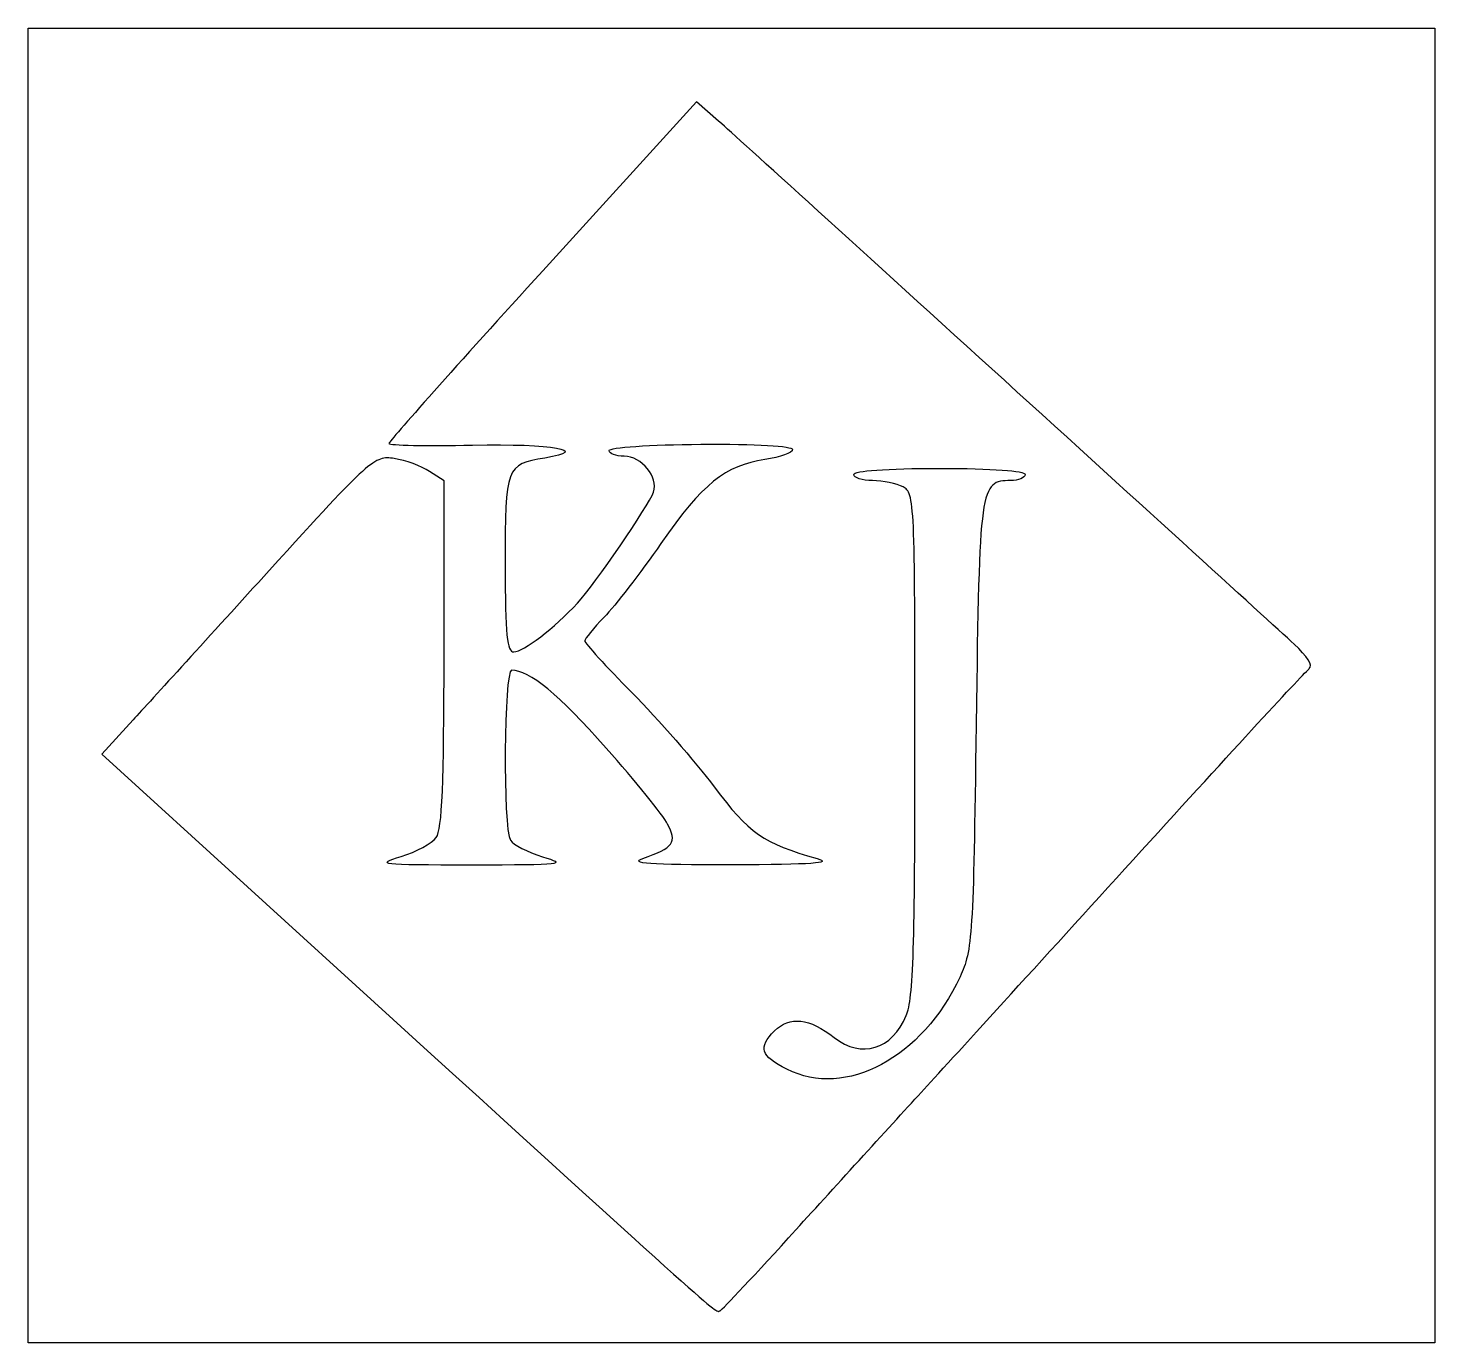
# Model space of a CAD drawing. Extents: x 0 to 170, y -17 to 141.
import ezdxf

# ---------------------------------------------------------------- set-up
doc = ezdxf.new("R2010")
doc.units = 0
doc.layers.add('Layer_1', color=7, linetype='CONTINUOUS')

msp = doc.modelspace()

# ---------------------------------------------------------------- linework, layer by layer
at = {"layer": 'Layer_1', "color": 1}
for points in [[(0.368135, 62.214797), (0.368135, 141.364148), (85.03937, 141.364148), (169.710633, 141.364148), (169.710633, 62.214797), (169.710633, -16.934542), (85.03937, -16.934542), (0.368135, -16.934542)], [(91.709688, 16.014813)], [(92.798929, -3.313517)]]:
    msp.add_lwpolyline(points, close=True, dxfattribs=at)
for points in [[(83.491143, 130.179118), (80.83851, 132.491083), (62.323342, 112.152614)], [(50.434554, 66.019887), (50.434554, 86.845975), (48.671745, 88.001008)], [(13.016863, 58.079622), (9.235474, 53.944481), (44.32028, 22.002253)]]:
    msp.add_lwpolyline(points, dxfattribs=at)
for points in [[(152.76668, 67.193572), (145.780894, 73.631928), (85.79931, 128.16737), (83.491143, 130.179118)], [(62.323342, 112.152614), (52.139991, 100.966422), (43.807606, 91.615068), (43.806926, 91.371798)], [(44.438173, 89.535713), (42.030935, 89.905606), (41.643978, 89.558391), (29.382831, 76.065072)], [(43.806926, 91.371798), (43.806359, 91.128586), (48.326825, 91.030819), (53.852655, 91.154665)], [(53.852655, 91.154665), (63.52492, 91.371515), (68.269606, 90.522283), (62.561225, 89.59595)], [(70.313953, 90.500117), (70.313953, 90.875849), (75.212022, 91.211244), (81.358016, 91.256372)], [(72.112876, 89.825017), (71.123471, 89.825017), (70.313953, 90.128806), (70.313953, 90.500117)], [(75.652044, 85.506917), (76.296444, 87.266154), (74.199175, 89.825017), (72.112876, 89.825017)], [(81.358016, 91.256372), (88.025528, 91.305411), (92.402107, 91.055679), (92.402107, 90.626372)], [(92.402107, 90.626372), (92.402107, 90.235247), (90.902381, 89.690343), (89.069357, 89.415468)], [(48.671745, 88.001008), (47.702211, 88.63628), (45.797102, 89.326885), (44.438173, 89.535713)], [(62.561225, 89.59595), (57.897014, 88.839043), (57.797348, 88.572331), (57.797348, 76.850073)], [(89.069357, 89.415468), (84.242551, 88.691641), (81.581613, 86.544822), (76.542661, 79.309049)], [(99.764816, 87.616233), (99.764816, 88.072016), (103.691594, 88.352504), (110.072608, 88.352504)], [(110.072608, 88.352504), (116.45365, 88.352504), (120.380428, 88.071874), (120.380428, 87.616233)], [(102.022044, 86.879962), (100.780554, 86.879962), (99.764816, 87.211276), (99.764816, 87.616233)], [(105.703398, 86.117783), (104.920129, 86.53697), (103.263506, 86.879962), (102.022044, 86.879962)], [(118.629893, 86.879962), (114.955625, 86.879962), (114.884731, 86.376813), (114.490261, 57.501558)], [(120.380428, 87.616233), (120.380428, 87.211276), (119.59268, 86.879962), (118.629893, 86.879962)], [(66.5028, 72.139997), (68.574076, 74.385904), (75.037266, 83.828551), (75.652044, 85.506917)], [(107.127524, 55.170655), (107.127524, 84.260069), (107.075934, 85.383269), (105.703398, 86.117783)], [(76.542661, 79.309049), (74.080998, 75.77418), (71.009858, 71.791404), (69.717883, 70.458435)], [(57.797348, 76.850073), (57.797348, 68.184944), (57.987553, 66.264267), (58.84526, 66.264267)], [(29.382831, 76.065072), (22.461307, 68.447404), (15.096614, 60.353957), (13.016863, 58.079622)], [(58.84526, 66.264267), (59.97926, 66.264267), (63.757956, 69.163702), (66.5028, 72.139997)], [(69.717883, 70.458435), (68.425937, 69.125462), (67.368869, 67.828357), (67.368869, 67.575983)], [(67.368869, 67.575983), (67.368869, 67.323614), (69.936605, 64.515268), (73.074983, 61.33523)], [(154.584539, 64.24848), (155.062318, 64.597207), (154.374208, 65.712019), (152.76668, 67.193572)], [(49.505046, 43.922639), (50.20166, 44.875312), (50.434554, 50.411713), (50.434554, 66.019887)], [(58.570157, 64.055449), (57.635802, 64.055449), (57.507109, 45.037412), (58.431543, 43.57965)], [(69.966737, 54.667726), (64.212548, 61.171146), (60.711052, 64.055449), (58.570157, 64.055449)], [(134.39982, 42.33543), (145.078611, 54.078982), (154.161723, 63.939852), (154.584539, 64.24848)], [(73.074983, 61.33523), (76.213332, 58.155185), (80.65698, 53.056942), (82.949783, 50.00578)], [(114.490261, 57.501558), (114.141203, 31.951831), (114.040545, 30.378651), (112.548444, 27.151713)], [(77.34617, 45.53862), (76.780772, 46.611496), (73.460041, 50.719601), (69.966737, 54.667726)], [(106.085452, 22.491675), (106.926548, 24.504681), (107.127524, 30.807666), (107.127524, 55.170655)], [(82.949783, 50.00578), (87.139871, 44.429743), (88.896359, 43.207109), (95.347191, 41.376382)], [(74.363443, 41.387978), (78.061266, 42.68878), (78.51515, 43.320385), (77.34617, 45.53862)], [(45.271502, 41.622347), (47.088737, 42.188369), (48.993817, 43.223491), (49.505046, 43.922639)], [(58.431543, 43.57965), (58.767987, 43.049137), (60.502337, 42.160161), (62.285669, 41.604148)], [(53.747773, 40.593226), (42.574309, 40.593226), (42.137631, 40.646234), (45.271502, 41.622347)], [(62.285669, 41.604148), (65.3328, 40.654123), (64.81851, 40.593226), (53.747773, 40.593226)], [(85.03937, 40.628015), (75.111222, 40.614976), (72.661465, 40.789278), (74.363443, 41.387978)], [(95.347191, 41.376382), (97.305902, 40.820505), (94.832901, 40.640956), (85.03937, 40.628015)], [(108.235162, 13.620787), (111.946932, 17.670285), (123.72103, 30.591876), (134.39982, 42.33543)], [(112.548444, 27.151713), (108.032117, 17.384199), (98.762797, 12.430386), (91.709688, 16.014813)], [(90.211068, 20.633168), (92.023654, 22.445756), (94.43211, 22.17833), (97.413109, 19.833463)], [(97.413109, 19.833463), (100.696932, 17.250398), (104.365332, 18.374817), (106.085452, 22.491675)], [(44.32028, 22.002253), (84.925361, -14.965804), (83.063254, -13.305583), (83.655043, -13.068181)], [(91.709688, 16.014813), (88.534573, 17.628412), (88.209156, 18.631256), (90.211068, 20.633168)], [(92.799014, -3.313488), (97.577093, 1.950863), (104.523364, 9.571283), (108.235162, 13.620787)], [(83.655043, -13.068181), (83.906192, -12.967466), (88.020822, -8.57787), (92.798929, -3.313517)]]:
    msp.add_open_spline(points, degree=3, dxfattribs=at)

doc.saveas('drawing.dxf')
